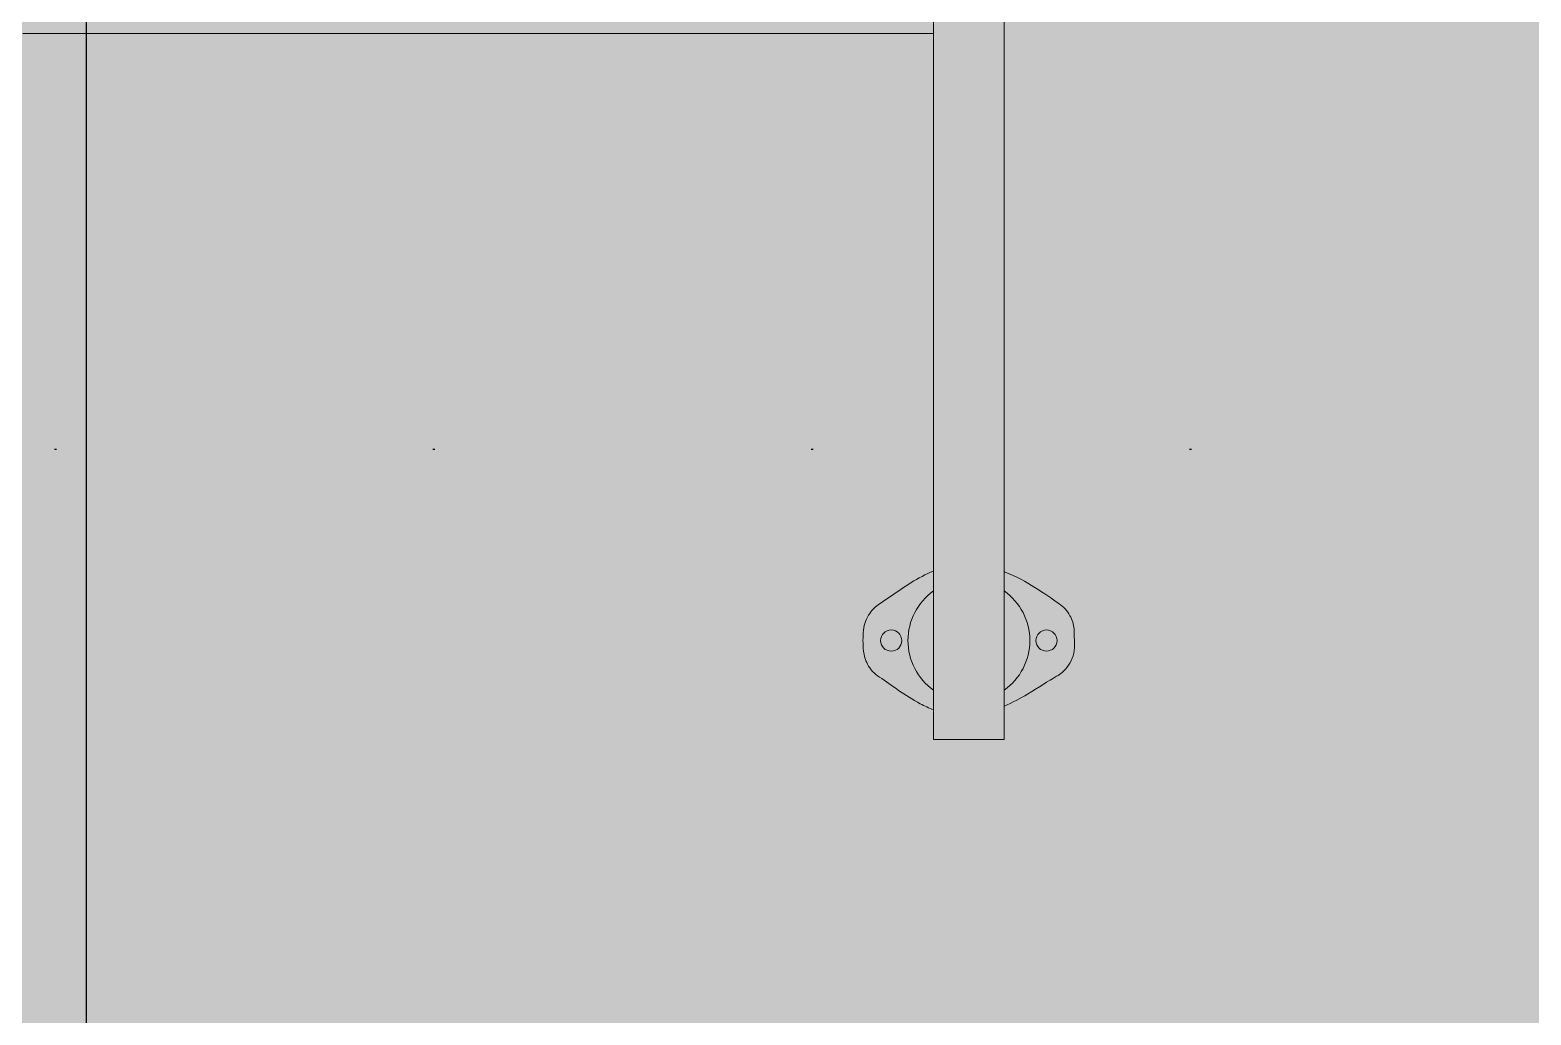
# Model space of a CAD drawing. Header units: centimetres. Extents: x 405564 to 502064, y 46284 to 60634.
# Drawn here: x 484527.7 to 484607.5, y 56002.5 to 56054.8 of the extents above; entities that cross this region are included whole.
import ezdxf

# ---------------------------------------------------------------- set-up
doc = ezdxf.new("R2010")
doc.units = ezdxf.units.CM
doc.linetypes.add('ACAD_ISO07W100', pattern=[3, 0, -3])
doc.linetypes.add('DOT', pattern=[0.25, 0, -0.25])
doc.layers.get('0').update_dxf_attribs({"color": 8, "lineweight": 9})
doc.layers.add('0-KRCN-MİMARİ-220526', color=8, linetype='Continuous', lineweight=9)
doc.layers.add('Visible (ISO)', color=8, linetype='Continuous', lineweight=18)
for name, color, linetype in [('AS_DOS_TERAS_UST', 8, 'ACAD_ISO07W100'), ('AS_NOT_MIMARI', 8, 'Continuous'), ('AS_TAV', 8, 'Continuous')]:
    doc.layers.add(name, color=color, linetype=linetype)

# ---------------------------------------------------------------- blocks, each defined once
blk = doc.blocks.new('A$Cdfb98813')
h = blk.add_hatch()
h.set_pattern_fill('ANGLE', color=256)
h.set_pattern_definition([(0, (-482318.783, -59032.118), (0, 6.985), [5.08, -1.905]), (90, (-482318.783, -59032.118), (-6.985, 4e-16), [5.08, -1.905])])
h.paths.add_polyline_path([(2235.139, -683), (325.139, -683), (325.139, -933.015), (2235.139, -933.015)])
h.paths.add_polyline_path([(800, -700), (900, -700), (900, -800), (800, -800)], flags=16)
h.paths.add_polyline_path([(1700, -700), (1800, -700), (1800, -800), (1700, -800)], flags=16)
at = {"layer": 'AS_TAV'}
blk.add_lwpolyline([(681.002, -762.716), (621.002, -762.716), (621.002, -882.25), (681.002, -882.25)], close=True, dxfattribs=at)
at = {"layer": 'Visible (ISO)'}
for p, q in [((729.752, -687.904), (729.752, -815.404)), ((726.002, -776.029), (726.002, -815.404)), ((726.002, -777.904), (677.627, -777.904)), ((733.467, -809.526), (733.488, -810.548)), ((729.752, -815.404), (726.002, -815.404))]:
    blk.add_line(p, q, dxfattribs=at)
for centre in [(723.752, -810.154), (732.002, -810.154)]:
    blk.add_circle(centre, 0.562, dxfattribs=at)
for radius, start, end in [(3.236, 125.41524, 234.58476), (3.236, 305.41524, 54.58476), (5.625, 174.33332, 185.66668)]:
    blk.add_arc((727.877, -810.154), radius, start, end, dxfattribs=at)
for points, knots in [([(723.132, -808.206), (723.338, -808.073), (723.55, -807.926), (724.433, -807.31), (725.161, -806.795), (726.002, -806.461)], [0.941379, 0.941379, 0.941379, 0.941379, 1.812747, 1.812747, 4.454408, 4.454408, 4.454408, 4.454408]), ([(729.752, -806.493), (729.77, -806.5), (729.787, -806.507), (730.944, -806.963), (731.932, -807.689), (732.661, -808.187)], [8.240601, 8.240601, 8.240601, 8.240601, 8.295642, 8.295642, 11.870712, 11.870712, 11.870712, 11.870712]), ([(723.132, -808.206), (722.926, -808.338), (722.749, -808.509), (722.517, -808.84), (722.443, -808.983), (722.332, -809.283), (722.295, -809.439), (722.28, -809.598)], [0, 0, 0, 0, 0.976611, 0.976611, 1.616438, 1.616438, 2.256265, 2.256265, 2.256265, 2.256265]), ([(733.467, -809.526), (733.44, -809.283), (733.365, -809.048), (733.177, -808.705), (733.092, -808.585), (732.894, -808.367), (732.783, -808.27), (732.661, -808.187)], [0, 0, 0, 0, 0.976611, 0.976611, 1.565275, 1.565275, 2.153938, 2.153938, 2.153938, 2.153938]), ([(722.28, -810.709), (722.304, -810.952), (722.375, -811.188), (722.564, -811.544), (722.656, -811.674), (722.871, -811.908), (722.993, -812.011), (723.126, -812.098)], [0, 0, 0, 0, 0.976611, 0.976611, 1.612198, 1.612198, 2.247785, 2.247785, 2.247785, 2.247785]), ([(732.537, -812.051), (732.75, -811.931), (732.937, -811.771), (733.205, -811.432), (733.299, -811.269), (733.434, -810.919), (733.475, -810.735), (733.488, -810.548)], [0, 0, 0, 0, 0.976611, 0.976611, 1.726288, 1.726288, 2.475965, 2.475965, 2.475965, 2.475965]), ([(726.002, -813.829), (725.762, -813.739), (725.528, -813.632), (724.479, -813.082), (723.771, -812.515), (723.126, -812.098)], [5.817332, 5.817332, 5.817332, 5.817332, 6.33052, 6.33052, 8.147594, 8.147594, 8.147594, 8.147594]), ([(732.537, -812.051), (732.094, -812.3), (731.577, -812.652), (730.608, -813.228), (730.191, -813.456), (729.752, -813.646)], [0.879393, 0.879393, 0.879393, 0.879393, 2.287506, 2.287506, 3.245389, 3.245389, 3.245389, 3.245389])]:
    blk.add_open_spline(points, degree=3, knots=knots, dxfattribs=at)
blk = doc.blocks.new('A$C6A10306C')
at = {"layer": 'AS_DOS_TERAS_UST', "linetype": 'DOT', "ltscale": 80}
blk.add_line((14085.68, -4601.454), (13710.68, -4601.454), dxfattribs=at)
at = {"layer": 'AS_NOT_MIMARI'}
blk.add_blockref('A$Cdfb98813', (13285.68, -3801.454), dxfattribs=at)

msp = doc.modelspace()

# ---------------------------------------------------------------- block references
at = {"layer": '0-KRCN-MİMARİ-220526'}
msp.add_blockref('A$C6A10306C', (470564.066, 60634.016), dxfattribs=at)

doc.saveas('drawing.dxf')
